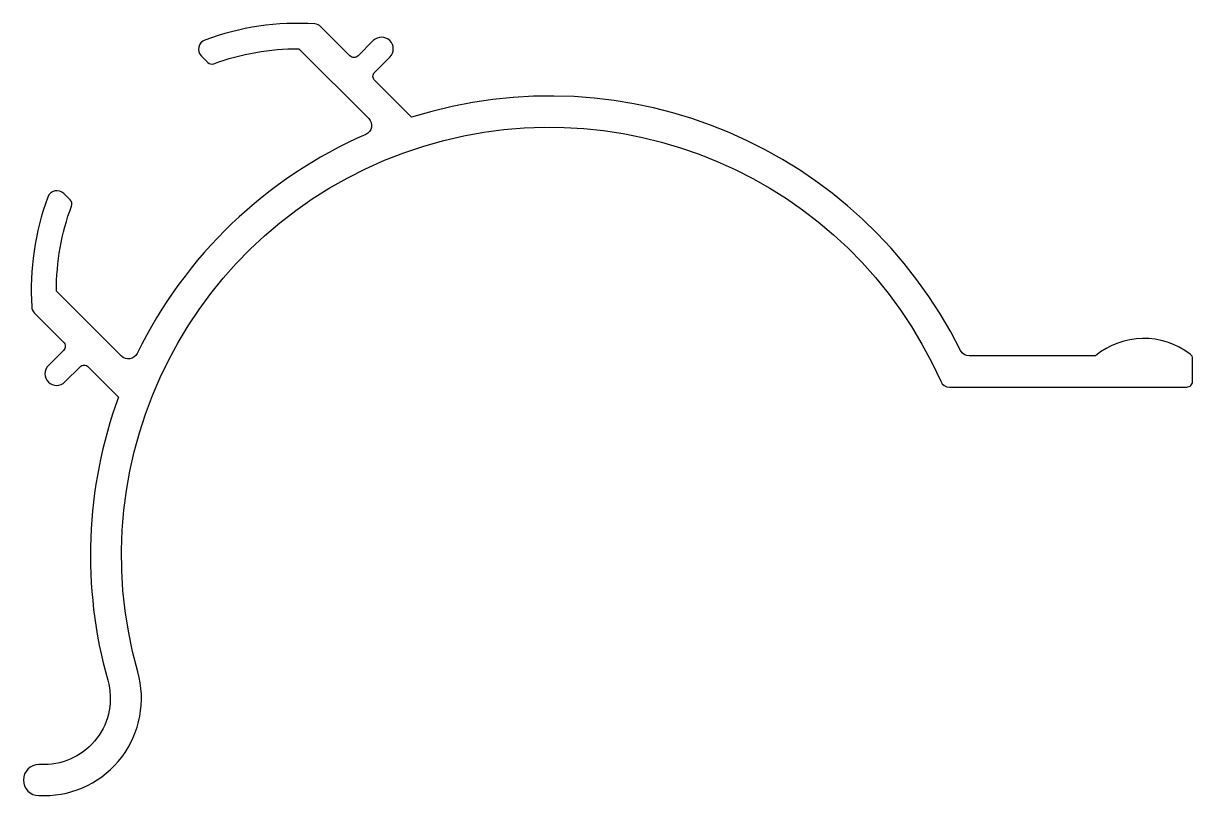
# Model space of a CAD drawing. Extents: x 136.8 to 196.9, y 208.8 to 248.5.
import ezdxf

# ---------------------------------------------------------------- set-up
doc = ezdxf.new("R2010")
doc.units = 0
doc.layers.add('ANA', color=220, linetype='CONTINUOUS')

msp = doc.modelspace()

# ---------------------------------------------------------------- linework, layer by layer
at = {"layer": 'ANA', "color": 7}
msp.add_lwpolyline([(140.162, 230.872), (141.714, 229.32, 0.15824), (141.165, 214.757, -0.497632), (137.894, 210.43), (137.625, 210.43, 1), (137.625, 208.83), (137.894, 208.83, 0.497632), (142.704, 215.194, -0.931413), (183.975, 230.128, 0.296399), (184.431, 229.831), (196.625, 229.831, 0.414214), (196.925, 230.131), (196.925, 231.286, 0.233632), (196.807, 231.524, 0.3492), (191.925, 231.431), (185.446, 231.431, -0.284584), (184.999, 231.708, 0.369114), (156.775, 243.701), (154.883, 245.593, -0.414214), (154.883, 246.017), (155.661, 246.795, 1), (154.812, 247.644), (154.035, 246.866, -0.414214), (153.61, 246.866), (152.119, 248.357, 0.182394), (151.798, 248.502, 0.105231), (146.155, 247.673, 0.546488), (145.975, 246.85), (146.3, 246.526, 0.293057), (146.616, 246.457, -0.090152), (150.984, 247.23), (154.58, 243.633, -0.528424), (154.427, 242.821, 0.177894), (142.67, 231.562, -0.514681), (141.868, 231.429), (138.525, 234.771, -0.090152), (139.298, 239.139, 0.293057), (139.228, 239.455), (138.904, 239.779, 0.546488), (138.082, 239.6, 0.105231), (137.253, 233.957, 0.182394), (137.398, 233.635), (138.889, 232.145, -0.414214), (138.889, 231.72), (138.111, 230.942, 1), (138.96, 230.094), (139.738, 230.872, -0.414214), (140.162, 230.872)], format="xyb", close=True, dxfattribs=at)

doc.saveas('drawing.dxf')
